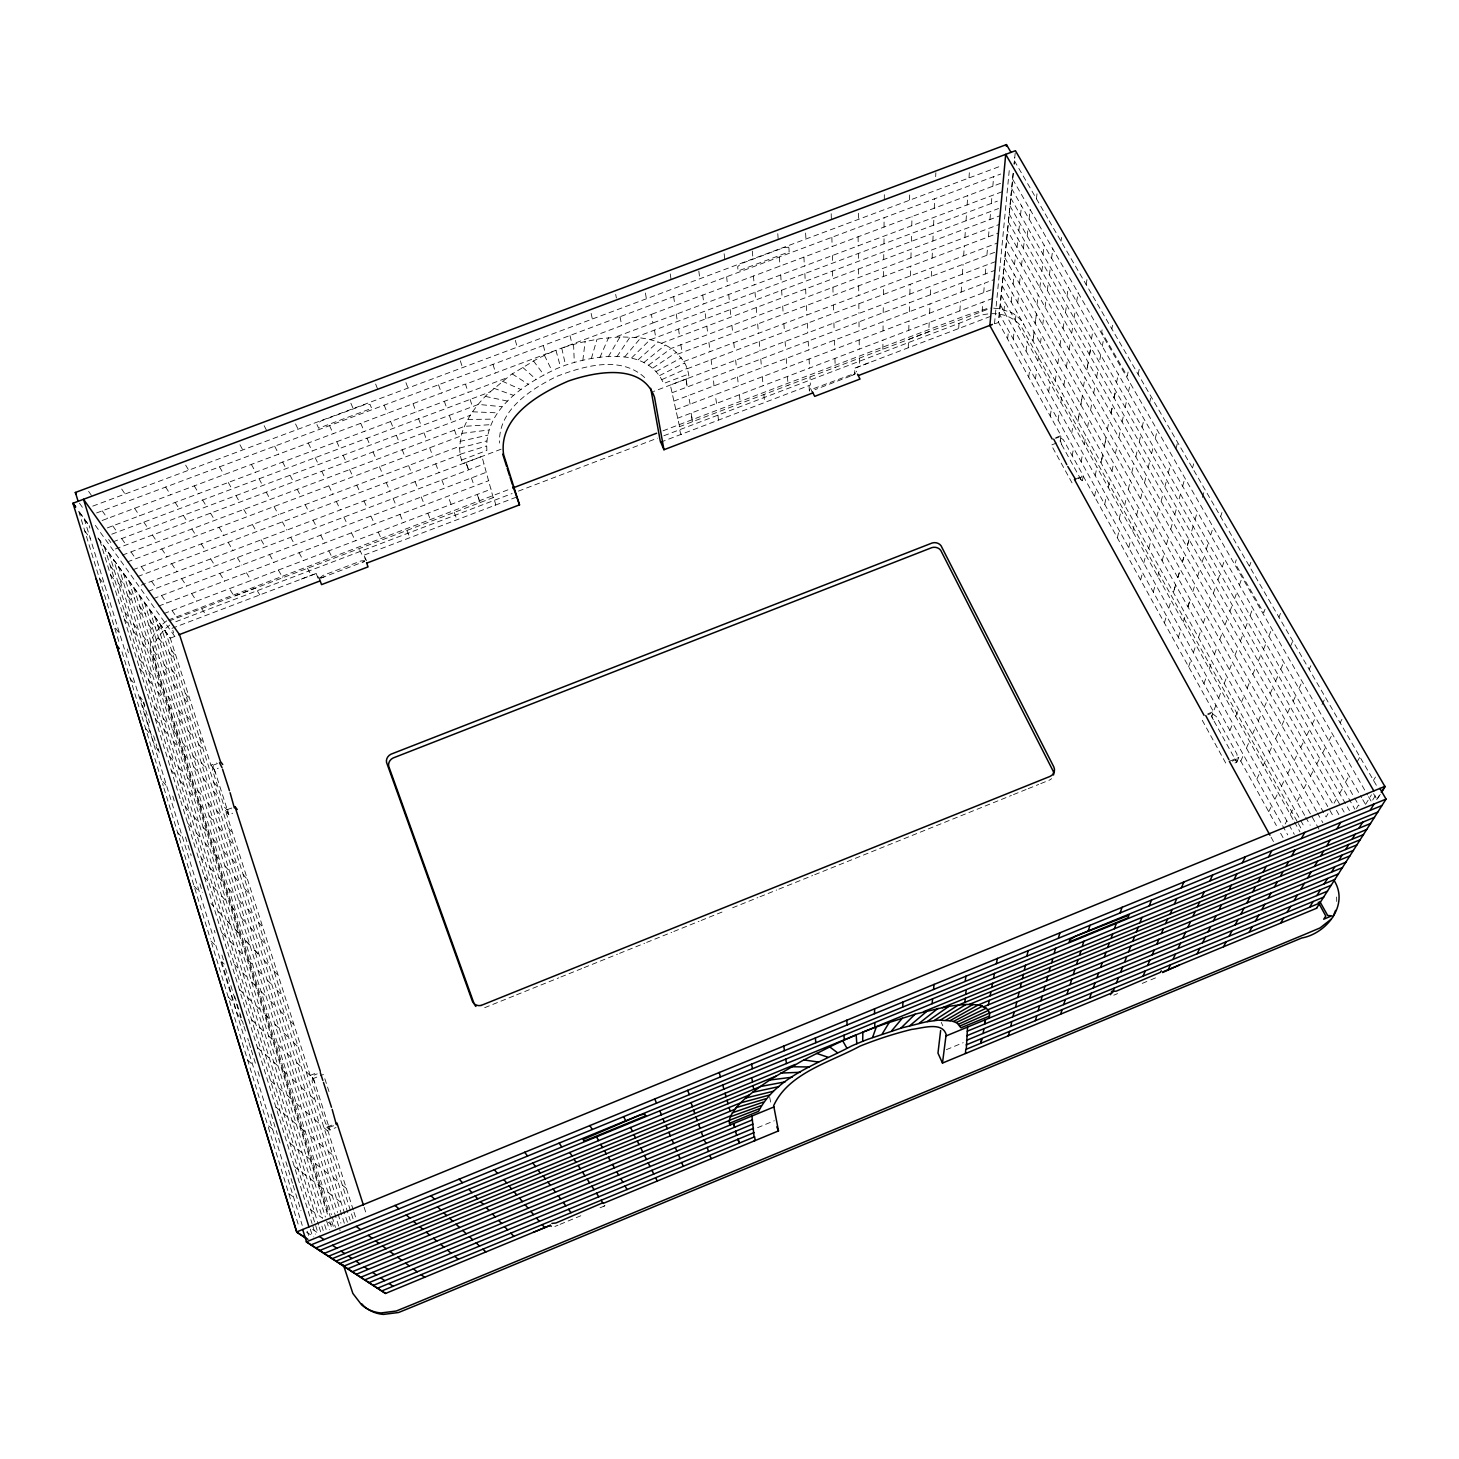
<?xml version="1.0" encoding="UTF-8"?>
<svg xmlns="http://www.w3.org/2000/svg" width="1459" height="1459" viewBox="0 0 1459 1459"><rect width="100%" height="100%" fill="white"/><g stroke="black" fill="none" stroke-linecap="round" stroke-linejoin="round"><path stroke-width="0.75" stroke-dasharray="5 3.75" d="M882.859 349.23L882.95 340.129M883.042 330.883L883.114 321.691M883.206 312.682L883.297 304.129M883.388 294.444L883.461 286.092M883.552 276.444L883.625 268.055M883.716 259.556L883.789 251.714M883.99 243.817L884.063 236.084M884.026 227.057L884.118 217.738M884.282 199.682L884.336 193.865M909.559 199.956L909.705 194.12M908.264 347.734L908.501 339.473L991.336 307.922M908.775 330.299L909.048 320.998M909.322 311.734L909.595 302.688M909.851 294.08L910.142 284.323M910.38 275.915L910.671 266.213M910.927 257.769L911.164 249.197M911.401 241.319L911.638 233.331M911.747 225.835L912.021 216.461M929.182 322.548L928.763 331.758L679.11 426.812L680.678 434.217L681.608 434.107M929.602 313.193L930.021 303.891M930.441 294.791L930.824 286.128M931.28 276.316L931.663 267.891M932.1 258.134L932.483 249.635M933.596 225.251L933.942 217.355M934.234 208.309L934.672 198.789M935.675 176.667L935.857 172.709M932.866 241.027L933.231 233.075M854.755 372.537L854.719 373.139A2.954 1.477 -28.1 0 1 852.603 375.255L849.977 376.294M365.771 560.019L365.552 558.724M958.672 328.53L959.238 320.141M959.876 310.876L960.514 301.448M961.171 292.074L961.791 282.9M962.393 274.183L963.068 264.298M963.651 255.799L964.326 245.969M964.91 237.398L965.493 228.735M966.04 220.765L966.587 212.74M967.116 205.026L967.773 195.542M968.995 177.706L969.396 171.797M992.813 186.333L993.634 176.685M982.071 311.46L982.874 302.122M983.694 292.639L984.515 283.21L993.962 279.617M985.299 273.982L986.029 265.429M986.922 255.124L987.615 246.881M677.468 354.245L988.472 236.832L989.202 228.388M989.968 219.434L990.643 211.61M991.336 203.53L992.011 195.524M1060.292 440.126L1061.641 444.557M994.509 323.624L1009.464 168.15M493.178 497.592L481.926 456.393L141.213 585.168M1013.203 173.293L998.448 322.275L1061.021 435.621L1060.055 441.676L1082.177 481.835L1083.289 475.926L1074.408 479.391M1015.209 152.976L1014.096 164.265L1014.771 157.499M1013.203 173.311L998.54 322.439L989.859 325.539M1003.92 311.241L1004.886 301.812M1014.497 264.79L1015.537 254.997M1007.604 338.871L1008.516 330.536M1011.196 301.977L1012.181 292.84M1013.111 284.14L1014.169 274.292M1017.032 247.611L1017.981 238.711M1018.82 230.887L1019.695 222.771M1020.516 215.075L1021.519 205.737M1013.257 339.126L1014.297 329.916M1015.336 320.579L1016.394 311.278M1019.476 283.648L1020.406 275.368M1021.501 265.538L1022.467 257.039M1023.416 248.431L1024.309 240.516M1017.762 302.815L1018.729 294.171M1029.087 219.051L1030.163 209.622M1027.172 235.847L1028.048 228.279M1036.419 198.789L1037.112 192.953M1128.099 372.045L1127.278 376.203L1101.709 331.995L1102.384 328.239M582.852 360.282L585.15 341.479M1026.06 351.108L1027.209 341.88M1042.984 254.322L1044.17 245.076M1036.984 304.657L1038.206 295.046M1034.103 332.014L1032.954 340.968L1034.157 332.087M1036.419 313.831L1035.197 323.497L1036.474 313.922M1041.854 271.283L1042.857 263.459M1028.723 377.133L1029.78 368.945M1039.829 287.642L1040.905 279.18M1035.434 379.176L1036.638 370.185M1037.86 361.03L1039.082 351.929M1042.693 324.883L1043.787 316.785M1045.063 307.156L1046.176 298.84M1047.307 290.414L1048.346 282.663M1049.386 274.857L1050.425 267.033M1051.592 258.207L1052.833 248.942M1040.449 343.357L1041.58 334.895M1061.021 241.209L1061.55 237.398M1048.638 391.796L1049.969 382.769M1066.985 296.213L1068.335 287.131M1059.982 345.4L1061.386 335.989M1050.261 416.107L1051.465 408.119M1055.24 380.89L1056.517 372.045M1057.811 363.802L1059.179 354.263M1063.082 328.64L1064.286 320.25M1065.471 312.7L1066.584 304.931M1058.049 420.046L1059.435 411.256M1060.839 402.319L1062.243 393.419M1066.401 366.993L1067.641 359.078M1069.137 349.668L1070.414 341.534M1071.708 333.29L1072.894 325.704M1074.098 318.08L1075.301 310.439M1076.651 301.794L1078.073 292.73M1063.885 385.231L1065.198 376.951M1086.153 284.578L1087.064 278.961M1071.69 433.305L1073.186 424.514M1083.417 386.909L1085.004 377.717M1091.478 338.98L1093.028 330.099M1079.368 412.879L1077.891 421.45L1079.423 412.97M1080.791 404.745L1082.396 395.517L1080.845 404.836M1088.195 362.27L1086.773 370.385L1088.25 362.361M1089.49 354.811L1090.803 347.315M1072.201 455.846L1073.569 448.041M1089.545 354.902L1090.858 347.388M1100.724 354.792L1099.356 362.27M1081.137 461.737L1082.706 453.165M1084.292 444.448L1085.897 435.785M1090.602 409.997L1092.025 402.283M1093.703 393.091L1095.162 385.158M1096.639 377.115L1097.989 369.711M1087.539 427.469L1089.016 419.39M1102.256 346.348L1103.879 337.521M1083.253 476.108L1213.469 711.682M1111.849 328.913L1112.524 325.248M1095.217 475.689L1096.913 467.099M1107.363 429.365L1109.168 420.393M1116.518 382.677L1118.269 373.996M1104.299 446.618L1106.104 437.627L1104.354 446.709M1111.029 413.116L1112.615 405.201M1114.074 397.906L1115.551 390.593M1111.083 413.207L1112.67 405.292M1114.129 397.997L1115.606 390.684M1094.578 496.37L1096.11 488.765M1125.181 407.426L1126.713 400.149M1104.7 504.285L1106.451 495.932M1108.238 487.47L1110.025 479.026M1115.333 453.931L1116.937 446.418M1118.816 437.463L1120.457 429.73M1122.117 421.906L1123.649 414.684M1128.445 391.924L1130.269 383.316M1111.977 471.111L1113.636 463.269M1138.111 374.233L1139.278 368.89M1119.217 518.93L1121.114 510.595M1131.783 472.643L1133.789 463.907M1142.105 427.323L1144.057 418.879M1117.393 537.696L1119.089 530.292M1124.707 505.306L1126.512 497.1M1128.336 489.458L1130.306 480.613M1135.832 456.831L1137.564 449.044M1139.242 442.041L1140.829 434.8M1149.546 402.994L1151.06 396.483M1151.589 453.621L1153.303 446.527M1128.737 547.709L1130.707 539.611M1132.695 531.386L1134.683 523.197M1136.634 515.173L1138.494 507.55M1140.61 498.814L1142.379 491.519M1144.494 482.82L1146.318 475.306M1148.16 467.682L1149.874 460.661M1155.236 438.539L1157.279 430.168M1265.044 609.224L1263.695 612.798L1235.08 563.283L1236.265 559.818M1143.728 563.083L1145.844 555.004M1156.768 516.924L1158.993 508.443M1168.276 472.971L1170.428 464.764M1140.664 579.843L1142.543 572.658M1148.762 548.402L1150.877 540.614M1152.774 533.009L1155.054 524.602M1161.072 501.312L1163.097 493.926M1164.847 486.941L1166.671 479.993M1175.972 448.679L1177.632 442.332M1180.495 493.981L1178.598 500.856M1193.17 526.17L1191.128 533.009M1153.285 592.044L1155.455 584.22M1157.662 576.25L1159.869 568.317M1162.13 560.712L1164.173 553.326M1166.434 544.681L1168.385 537.605M1170.738 529.179L1172.762 521.884M1174.805 514.498L1176.684 507.696M1182.647 486.23L1184.909 478.096M1192.495 468.065L1193.681 463.834M591.369 358.513L596.95 339.455M1175.626 584.84L1173.364 592.482L1175.68 584.95M1177.796 577.582L1180.24 569.338M1182.246 562.062L1184.69 553.855M1195.012 519.641L1197.383 511.671M1164.41 622.829L1166.471 615.899M1168.768 608.202L1171.103 600.378M1177.851 577.673L1180.295 569.448M1182.41 562.335L1184.854 554.128M1202.362 497.428L1204.806 489.239M1187.881 606.707L1190.125 599.558M1178.343 637.328L1180.75 629.759M1183.176 622.081L1185.602 614.403M1187.973 606.889L1190.234 599.758M1192.805 591.643L1195.012 584.658M1197.565 576.579L1199.79 569.539M1202.052 562.39L1204.131 555.806M1206.301 549.313L1208.344 542.803M1210.696 535.052L1213.195 527.173M1220.636 516.614L1221.949 512.528M1188.647 666.708L1190.909 660.015M1193.407 652.574L1195.942 645.024M1198.496 637.492L1200.976 630.124M1203.347 623.102L1206.028 615.133M1208.326 608.275L1211.006 600.342M1213.341 593.412L1215.712 586.39M1217.955 580.007L1220.18 573.405M1222.204 567.095L1224.812 559.381M1203.949 683.596L1206.575 676.301M1209.237 668.897L1211.9 661.511M1214.49 654.289L1216.97 647.395M1219.779 639.589L1222.204 632.859M1225.013 625.072L1227.457 618.269M1229.919 611.394L1232.198 605.066M1239.42 585.004L1242.138 577.417M1234.569 598.774L1236.831 592.5M1249.451 566.311L1250.874 562.372M1215.931 705.226L1211.535 716.515L1236.74 762.236L1232.983 763.768M1218.666 698.077L1221.438 690.818M1224.21 683.56L1226.91 676.465M1229.499 669.699L1232.417 662.039M1234.934 655.419L1237.852 647.778M1240.405 641.103L1242.995 634.337M1245.366 628.136L1247.792 621.771M1249.998 615.68L1252.843 608.239M1229.901 730.467L1232.764 723.482M1235.664 716.369L1238.563 709.275M1241.39 702.344L1244.089 695.724M1247.153 688.229L1249.798 681.754M1252.862 674.277L1255.524 667.748M1258.223 661.128L1260.704 655.055M1263.512 649.419L1265.974 643.383M1268.819 636.16L1271.81 628.865M1278.941 617.212L1280.51 613.418M1236.74 762.236L1238.782 757.513L1276.388 825.593M1280.71 669.262L1283.811 662.149M1290.394 646.556L1292.802 641.048M1240.77 761.124L1243.469 754.96M1246.442 748.12L1249.469 741.172M1252.497 734.242L1255.451 727.457M1258.278 720.983L1261.47 713.652M1264.224 707.323L1267.415 700.01M1270.205 693.627L1273.032 687.153M1275.64 681.171L1278.285 675.116M599.886 357.51L608.567 337.667M1256.837 779.124L1259.938 772.449M1263.093 765.647L1266.248 758.881M1269.33 752.242L1272.266 745.932M1275.604 738.746L1278.467 732.564M1281.804 725.415L1284.704 719.178M1287.64 712.831L1290.358 706.995M1293.166 701.25L1295.847 695.487M1298.929 688.575L1302.176 681.572M1309.161 669.353L1310.857 665.705M716.57 403.413L715.184 394.659M1268.71 811.696L1271.628 805.824M1274.874 799.331L1278.157 792.711M1281.458 786.109L1284.668 779.653M1287.75 773.489L1291.233 766.504M1294.224 760.486L1297.708 753.519M1300.735 747.427L1303.817 741.263M1306.662 735.573L1309.544 729.792M1312.188 724.211L1315.58 717.409M1322.018 704.478L1325.52 697.475M1285.142 824.025L1286.82 820.852M1290.23 814.377L1293.622 807.921M1296.96 801.593L1300.133 795.574M1303.744 788.754L1306.845 782.845M1310.456 776.024L1313.592 770.078M1316.766 764.024L1319.72 758.461M1322.638 752.935L1325.574 747.355M1328.875 740.825L1332.45 734.078M1340.128 722.77L1341.952 719.287M1345.472 782.188L1349.101 775.841M1357.107 761.89L1359.97 756.911M1328 813.684L1326.103 816.985L1005.743 249.27M1336.553 798.803L1333.198 804.639L1007.549 230.777M1339.654 793.422L1342.754 788.006M608.312 356.762L620.02 336.883L637.401 337.521A124.106 66.822 -23.5 0 1 654.854 340.968L657.9 341.953A116.118 62.646 -23.6 0 1 665.833 345.327A119.966 64.67 -23.6 0 1 676.648 352.768L683.359 360.738A128.666 69.302 -23.4 0 1 688.575 374.069L689.122 377.863L653.431 391.504M221.786 961.755L237.215 1013.677L241.738 1020.862M1356.432 808.487L1358.511 805.04M1373.484 780.346L1375.49 777.045M1365.515 804.456L1371.46 794.79M1372.682 800.061L1376.275 794.261M1376.639 799.714L1380.214 793.988M1377.88 798.164L1380.269 794.353M319.868 577.983L323.059 575.411L361.03 560.931L364.641 560.621M616.975 356.58L630.179 336.883M501.112 449.19L462.831 463.688L461.5 460.059A128.593 69.23 -23.7 0 1 459.767 445.214L461.773 433.87A119.985 64.67 -23.5 0 1 467.5 420.083A116.173 62.682 -23.5 0 1 472.661 411.712L474.777 408.757A124.088 66.804 -23.6 0 1 487.89 393.748L510.924 374.708L536.055 359.552A137.456 73.57 -23.6 0 1 555.478 350.452M624.744 356.853L640.647 337.977M140.028 696.873L153.56 742.595L158.156 750.455L156.131 743.908M213.361 765.373L212.522 770.078L224.358 807.082L227.586 810.219L231.762 808.888M631.711 357.802L649.912 339.874L998.576 208.509M638.094 359.844L657.991 341.99M643.948 362.452L665.377 344.999M166.709 620.896L161.42 625.072L153.669 635.157A34.159 29.052 -29 0 0 150.313 652.501L327.856 1215.475M169.718 625.109L164.448 629.285L156.751 639.334A34.013 28.943 -29.1 0 0 153.396 656.605L330.482 1217.39M648.58 365.188L670.994 348.482L999.05 224.522M494.929 505.27L495.75 504.686L493.671 497.41L234.151 596.22L229.41 588.688M652.811 368.087L676.411 352.385M813.739 388.55L855.466 373.157M718.412 420.083L717.719 412.113M168.241 620.039L510.614 488.82M603.862 1206.192L604.974 1205.572M656.039 371.571L681.517 357.71M659.523 375.601L684.69 362.999M713.943 385.887L713.36 377.297M461.5 460.059L486.887 450.43C484.078 409.997 523.763 384.173 555.952 368.981A102.477 54.968 -23.6 0 1 560.457 367.103L565.618 365.151A102.331 54.895 -23.5 0 1 570.195 363.638C600.689 354.428 647.924 347.862 663.626 383.516L688.575 374.106M661.802 379.632L687.08 368.434M362.762 562.116L364.331 561.441M757.568 1127.679L774.291 1120.767M946.38 1049.659L963.214 1042.693M560.037 1224.356L583.436 1214.672M600.068 1207.797L606.306 1205.207M1113.782 995.184L1117.558 993.615M1142.233 983.402L1147.996 981.013M1150.896 979.81L1157.06 977.256M554.858 1226.49L558.013 1225.195M1232.381 761.124L1237.214 758.826L1236.958 754.066L1216.204 716.478L1211.973 713.342M353.279 1210.04L326.78 1127.223L336.974 1123.083M1229.353 761.324L1238.782 757.513M333.637 1125.764L329.187 1127.242L325.631 1123.594L312.08 1081.21L312.864 1075.867A2.334 2.116 -45.2 0 1 313.302 1075.502A2.006 1.824 -45.2 0 1 313.776 1075.228L317.241 1073.842M326.78 1127.223L329.916 1130.014L336.008 1127.552M310.202 1075.429L318.281 1072.183M1207.815 713.834L1213.414 711.573M1207.76 714.782L1210.952 713.506M484.68 1007.695L514.48 995.695M516.577 994.837L558.779 977.84M560.894 976.983L581.995 968.484M584.074 967.645L617.467 954.186M619.564 953.347L644.604 943.262M646.684 942.405L671.742 932.319M673.821 931.48L699.025 921.322M701.122 920.483L722.132 912.003M732.637 907.772L757.841 897.613M759.957 896.774L776.753 889.99M778.869 889.151L785.197 886.598M787.295 885.741L812.608 875.546M814.706 874.707L1011.379 795.447M1013.494 794.59L1026.115 789.501M1028.194 788.662L1038.662 784.45M1040.741 783.611L1049.112 780.237A7.988 7.295 11.6 0 0 1051.611 778.614M306.043 1071.563L313.411 1078.493L323.46 1074.444M310.238 1075.557L225.397 810.383L234.972 806.645M1078.055 478.698L1081.721 476.984L1081.63 472.771L1063.41 439.797L1059.562 437.08M225.397 810.383L228.881 814.706L232.692 813.21M175.828 621.716L512.127 493.525M98.282 538.371L170.302 638.185L210.917 765.154L216.625 762.948M1055.751 437.664L1061.021 435.621M1055.586 438.393L1059.07 437.098M214.218 764.808L217.464 763.549M210.917 765.154L214.455 769.677L218.23 768.218M1056.535 443.025L1051.282 445.068L1073.35 485.282M868.907 362.799L854.7 368.252L854.828 374.452L814.979 389.644M687.189 368.762L996.552 251.623M170.302 638.185L179.53 634.665M158.703 606.069L488.838 480.649M675.553 409.724L993.087 289.083M163.992 613.564L491.264 489.093M677.359 418.332L992.211 298.566M662.988 430.824L966.132 315.436L987.068 308.578M169.226 620.932L255.635 588.032L259.775 594.871M518.437 491.118L657.517 438.156M663.845 435.749L965.749 320.761C979.7 314.013 996.825 310.183 1011.16 318.08A31.751 26.645 1.1 0 1 1023.251 329.989L1297.233 821.581M171.961 628.337L316.238 573.423L319.102 578.767M516.304 497.172L362.507 555.733L359.096 548.657M660.526 442.223L810.365 385.048L809.982 376.987M990.57 316.366L854.737 368.197L856.615 371.863M321.162 577.983L364.422 561.478M127.316 561.934L461.755 435.676M132.805 569.794L459.713 446.235M683.852 361.54L997.336 243.051M137.73 576.524L460.205 454.624M995.622 261.58L670.338 385.03L679.584 426.63M148.198 591.333L484.06 463.998M671.997 392.763L994.819 270.371M153.377 598.628L486.376 472.26M673.803 401.116L984.515 283.21M301.32 579.095L316.256 573.46M111.759 534.195L490.333 391.833M634.556 337.613L997.354 201.178M112.963 541.854L478.443 404.417L501.951 406.696M115.425 548.985L470.29 415.304M661.419 343.284L999.871 215.786M122.392 555.131L464.6 426.32L491.154 424.624M988.472 236.832L998.266 233.148M92.756 506.127L1000.345 166.217M96.568 512.966L1000.71 174.022M102.094 520.516L465.02 384.118M651.808 314.214L1002.953 182.43M107.309 527.921L467.792 392.526M653.267 322.84L1002.096 191.749M505.161 378.501L468.211 392.398L465.494 384.209L651.407 314.433L652.866 323.023L616.391 336.719M324.135 576.834L321.363 577.873A3.046 1.532 -18.4 0 1 318.518 577.6L318.226 577.126M460.15 454.278L486.649 445.907M459.676 448.059L486.704 440.946M459.932 441.42L487.78 435.147M461.792 433.378L488.911 429.986M620.002 336.901L600.214 338.689L582.396 342.154A137.511 73.625 -23.4 0 0 562.207 347.935M690.107 404.179L688.502 395.535M467.737 419.481L493.799 419.116M472.588 411.803L497.519 412.861M993.634 308.177L1000.035 308.761L1011.744 312.737A31.879 26.718 1.1 0 1 1023.89 324.664M485.373 396.392L507.367 401.079M493.671 388.203L513.75 395.462M788.644 247.228L784.121 247.501L741.172 263.641L737.67 266.632L738.072 271.009L789.155 251.86L788.918 247.756M502.188 381.146L521.064 389.589M451.068 504.212L448.004 496.169M228.078 813.684L227.768 811.24M512.145 373.887L528.45 384.392M329.077 1129.266L328.658 1126.056M306.39 1231.98L313.794 1236.94M312.7 1229.463L318.317 1233.293M288.718 1193.571L293.46 1196.964M310.749 1209.803L314.615 1212.557M328.275 1222.295L331.412 1224.52M302.141 1172.544L306.025 1175.535M294.371 1166.58L298.274 1169.589M310.256 1178.781L314.415 1181.972M319.174 1185.62L323.278 1188.793M328.056 1192.441L332.233 1195.669M336.646 1199.043L341.132 1202.49M272.505 1129.029L267.654 1125.126L211.719 943.371M289.976 1143.163L293.97 1146.355M297.91 1149.528L302.159 1152.938M306.354 1156.312L311.168 1160.16M315.308 1163.498L320.123 1167.346M324.354 1170.738L328.786 1174.313M333.327 1177.942L337.868 1181.589M342.318 1185.164L346.348 1188.392M270.517 1080.608L274.584 1084.201M275.897 1107.162L279.836 1110.481M283.794 1113.709L287.751 1117.065M292.055 1120.694L296.305 1124.269M301.156 1128.372L305.369 1131.91M310.22 1136.014L314.506 1139.643M318.992 1143.418L323.588 1147.303M328.166 1151.169L332.688 1154.981M247.665 1060.237L252.626 1064.596M278.596 1087.739L282.937 1091.569M287.222 1095.326L292.128 1099.648M296.359 1103.387L301.284 1107.709M305.606 1111.521L310.129 1115.515M314.761 1119.582L319.412 1123.667M323.971 1127.698L328.074 1131.309M522.687 367.34L536.018 379.34M265.283 1054.365L269.313 1058.049M273.708 1062.079L278.031 1066.037M282.991 1070.578L287.259 1074.499M292.219 1079.04L296.578 1083.034M301.174 1087.229L305.843 1091.533M310.53 1095.818L315.144 1100.031M257.386 1047.544L261.38 1051.209M228.224 997.062L233.258 1001.859M251.532 1019.677L255.708 1023.634M259.775 1027.501L264.207 1031.732M268.565 1035.872L273.562 1040.632M277.885 1044.753L282.9 1049.513M287.295 1053.708L291.928 1058.122M296.651 1062.626L301.393 1067.131M239.312 989.384L243.379 993.378M247.501 997.318L251.605 1001.348M256.055 1005.725L260.468 1010.047M265.502 1014.99L269.86 1019.276M274.894 1024.218L279.344 1028.595M284.013 1033.173L288.773 1037.841M293.551 1042.528L298.256 1047.143M221.969 961.864L224.212 964.107M242.705 972.879L247.209 977.439M251.641 981.943L256.729 987.086M261.106 991.536L266.195 996.698M270.681 1001.239L275.386 1005.999M280.201 1010.868L285.016 1015.756M289.757 1020.552L294.025 1024.875M210.99 941.037L216.096 946.216M234.334 964.49L238.565 968.776M221.677 932.648L225.817 936.952M229.975 941.201L234.169 945.56M238.692 950.283L243.161 954.934M248.285 960.277L252.717 964.891M257.787 970.034L262.365 974.959M267.106 979.901L271.958 984.953M276.827 990.023L281.605 995.002M221.877 915.231L217.573 910.617M230.668 924.623L226.09 919.735L230.631 924.514M235.154 929.438L240.316 934.945M254.504 950.119L259.283 955.226L254.468 950.01M264.17 960.46L269.076 965.694M273.873 970.837L278.213 975.487M194.065 886.069L199.245 891.595M210.99 903.504L213.488 906.185M235.063 929.128L240.224 934.635M644.696 377.589C620.713 355.248 583.509 366.027 556.517 376.495C530.565 389.48 497.993 410.015 499.543 443.025M204.351 877.023L208.637 881.728M241.246 917.693L245.842 922.726M212.905 886.415L217.136 891.084M221.732 896.136L226.273 901.115M231.525 906.878L235.92 911.711M250.583 927.833L255.526 933.231M260.45 938.666L265.301 943.991M177.542 832.378L182.776 838.25M247.902 909.285L252.863 914.866M218.886 877.588L224.121 883.461M104.391 546.87L201.269 858.093L205.555 862.889M209.786 867.576L214.455 872.883M228.735 888.823L234.024 894.823M238.601 899.893L243.489 905.455M258.334 922.161L262.748 927.103M312.591 1077.709L314.597 1082.195M187.536 822.949L191.895 827.946M196.217 832.925L200.503 837.867M205.172 843.229L209.768 848.518M215.093 854.646L219.561 859.77M224.887 865.917L229.537 871.278M234.443 876.895L239.44 882.659M244.437 888.422L249.38 894.093M185.22 806.553L189.597 811.733M193.883 816.693L198.606 822.274M213.087 839.162L218.431 845.472M223.081 850.852L228.023 856.725M243.124 874.506L247.592 879.741M162.733 781.477L166.709 786.127M231.981 859.223L237.015 865.132M203.038 827.089L208.345 833.308M209.075 815.873L213.798 821.526M171.25 770.261L175.536 775.422M179.913 780.656L184.272 785.872M188.977 791.544L193.646 797.125M199.026 803.581L203.549 809.016M218.631 827.089L223.701 833.162M228.771 839.253L233.768 845.253M145.626 728.698L150.988 735.208M187.573 777.793L192.935 784.322M169.572 756.273L174.004 761.707M178.345 766.923L183.123 772.796M197.767 790.541L203.166 797.198M207.889 802.851L212.905 809.016M228.206 827.818L232.729 833.326M216.406 810.237L221.513 816.475M140.173 697.001L142.234 699.572M183.305 515.337L187.409 521.866M155.11 718.558L159.56 724.102M163.992 729.591L168.387 735.081M173.165 741.026L177.87 746.88M183.323 753.665L187.901 759.355M193.427 766.358L198.205 772.303M203.166 778.358L208.309 784.741M213.452 791.143L218.503 797.453M130.216 678.636L135.632 685.42M172.417 729.482L177.834 736.321M154.271 707.104L158.739 712.794M163.134 718.247L167.949 724.394M182.776 742.978L188.247 749.926M193.007 755.871L198.077 762.309M213.598 782.079L218.193 787.86M201.16 762.291L206.339 768.838M139.462 668.167L143.949 673.949M148.417 679.693L152.867 685.42M157.7 691.621L162.46 697.749M167.967 704.843L172.6 710.807M178.308 718.466L183.141 724.685M188.047 730.667L193.226 737.342M198.442 744.054L203.567 750.637M115.516 628.172L119.602 633.498M139.316 659.03L143.821 664.939M148.253 670.629L153.122 677.031M157.608 682.283L163.08 689.414M168.095 696.399L173.621 703.639M178.436 709.84L183.56 716.551M199.281 737.269L203.932 743.288M186.241 715.384L191.476 722.205M124.161 618.908L128.702 624.926M133.207 630.908L137.693 636.853M142.563 643.328L147.377 649.711M152.94 657.097L157.627 663.28M173.22 683.979L178.472 690.946M183.743 697.931L188.922 704.806M163.317 671.067L168.204 677.541M143.091 636.033L148.617 643.419M99.248 578.019L104.756 585.387M124.672 611.978L129.194 618.032M133.717 624.142L138.605 630.671M153.724 650.805L159.305 658.319M164.174 664.775L169.353 671.742M185.257 693.335L189.944 699.591M533.447 360.884L543.915 374.927M171.633 669.426L176.922 676.538M110.556 574.846L114.896 580.755M118.325 583.199L122.848 589.381M127.772 596.074L132.623 602.695M138.258 610.354L142.964 616.792M148.836 625.2L153.76 631.929M158.721 638.276L164.028 645.516M169.353 652.757L174.588 659.906M128.903 590.804L134.483 598.464M84.75 530.912L90.312 538.517M110.3 565.946L114.933 572.293M119.401 578.421L124.471 585.387M139.663 606.233L145.28 613.929M150.222 620.713L155.42 627.844M171.505 650.276L176.247 656.769M157.335 624.452L162.679 631.82M87.613 523.58L78.275 510.632L87.431 523.325M97.954 537.933L170.356 638.367M79.461 503.191L83.437 508.735M95.346 525.386L174.752 636.361L172.819 630.324M108.623 539.447L110.902 542.639M213.561 768.51L215.494 772.923M102.239 510.851L107.638 518.547M88.616 491.355L91.972 496.169M112.762 525.86L117.212 532.243M121.717 538.663L126.076 544.9M131.055 552.013L135.76 558.742M141.341 566.712L145.918 573.259M151.645 581.43L156.405 588.232M161.511 595.546L166.745 603.023M172.016 610.519L177.196 617.905M134.538 508.243L139.663 515.902M201.652 608.585L206.138 615.315M121.699 489.039L124.89 493.817M143.839 522.14L148.161 528.614M152.465 535.034L157.134 542.037M161.748 548.931L167.037 556.846M171.615 563.685L176.94 571.636M181.627 578.658L186.57 586.026M191.603 593.576L196.673 601.144M809.672 390.738L809.271 389.535M165.669 487.069L170.612 494.911M175.171 502.425L179.256 508.917M191.858 528.942L196.236 535.909M201.269 543.915L205.61 550.827M210.661 558.87L215.13 565.964M219.817 573.423L224.595 581.047M194.229 485.847L198.935 493.634M202.582 499.963L206.594 506.601M210.534 513.167L214.82 520.279M219.051 527.301L223.902 535.362M228.115 542.329L232.984 550.426M237.288 557.557L241.811 565.071M246.425 572.749L251.076 580.445M185.658 465.111L188.576 469.98M1014.443 160.855L1048.036 218.814M1049.149 220.747L1376.439 785.416M1373.557 793.678L1376.986 799.587M1012.637 179.202L1367.521 794.936M1368.542 796.705L1373.448 805.222M1011.689 188.758L1361.648 797.708M1362.779 799.66L1365.022 803.581M1010.777 198.096L1353.496 796.085M1354.609 798.018L1359.077 805.806M1009.993 205.974L1354.846 809.143M1009.209 214.035L1346.183 804.876M1347.277 806.791L1349.447 810.62M1008.406 222.06L1340.876 806.408M1341.952 808.304L1344.122 812.098M219.525 466.862L224.029 474.759M228.279 482.473L231.981 488.984M235.902 495.568L239.677 502.188M243.762 509.355L247.811 516.45M252.443 524.565L256.456 531.605M261.106 539.775L265.21 546.979M269.532 554.548L273.945 562.299M278.377 570.068L282.736 577.709M1336.408 810.292L1339.636 815.964M1006.71 239.385L1327.745 806.572M1329.897 810.383L1334.146 817.897M1004.886 257.824L1316.474 811.368M1317.386 812.991L1322.839 822.675M1003.92 267.763L1319.045 829.277M1003.044 276.535L1304.674 815.38M1305.732 817.259L1310.2 825.229M1002.151 285.763L1304.784 827.837M1298.346 823.551L1301.647 829.496M1001.221 295.21L1293.476 820.213M1294.48 822.019L1299.969 831.867M1080.481 478.734L1080.882 479.482A3.192 0.93 69.2 0 0 1082.487 480.23M1234.788 758.716L1235.262 759.574A3.429 1.058 66.2 0 0 1237.287 760.96M1000.29 304.694L1294.315 834.366M998.704 312.81L1287.713 834.876M1280.619 833.253L1284.066 839.509M1271.044 837.174L1274.345 843.174M1213.341 719.816L1212.903 718.977A3.192 0.985 66.7 0 1 1212.01 715.257M1202.252 720.254L1227.366 766.048M251.386 464.4L255.672 472.315M259.045 478.807L262.675 485.5M266.267 492.157L270.189 499.397M274.055 506.528L278.487 514.735M282.317 521.811L286.785 530.036M290.706 537.313L294.846 544.937M299.059 552.742L303.308 560.584M307.484 568.299L311.259 575.265M239.951 444.74L242.595 449.627M264.152 425.7L266.723 430.697M274.675 446.199L278.778 454.205M282.645 462.047L286.037 468.667M290.049 475.215L293.46 481.908M297.198 489.203L300.882 496.407M305.113 504.668L308.779 511.817M313.028 520.097L316.785 527.428M320.725 535.125L324.755 542.985M328.804 550.882L332.78 558.669M812.736 392.963L809.07 385.595L809.398 391.778M544.426 355.321L551.976 370.732M295.539 423.931L297.964 428.91M308.268 443.044L312.153 451.105M315.162 457.634L318.481 464.527M321.746 471.257L325.284 478.607M328.786 485.865L332.816 494.2M336.281 501.404L340.33 509.775M343.886 517.143L347.625 524.912M351.455 532.845L355.303 540.815M366.483 560.694L363.875 555.259L365.334 559.18M316.95 424.569L318.664 428.198L371.662 408.338L369.984 404.362L365.571 404.325L320.998 420.94L316.931 423.931A2.28 1.313 -18.4 0 0 316.877 424.259M941.237 1022.303L942.824 1025.786M329.533 425.627L333.254 433.761M343.084 455.263L346.202 462.047M349.576 469.451L352.932 476.765M356.762 485.154L360.081 492.394M363.929 500.82L367.34 508.261M370.914 516.067L374.562 524.073M378.228 532.097L381.839 539.994M336.755 441.712L339.819 448.442M350.871 403.231L353.042 408.265M360.738 423.292L364.258 431.463M373.066 451.925L376.258 459.384M379.431 466.752L383.06 475.196M386.216 482.51L389.863 491.008M393.091 498.486L396.483 506.364M399.948 514.425L403.413 522.504M406.842 530.474L409.924 537.66M366.957 438.083L369.966 445.068M418.569 418.678L421.286 425.809M384.155 405.164L387.492 413.408M375.62 384.027L377.699 389.188M390.611 421.487L393.365 428.308M396.301 435.201L399.091 442.113M402.137 449.627L405.128 457.05M408.575 465.567L411.547 472.935M415.013 481.488L418.058 489.02M421.268 496.954L424.551 505.069M427.834 513.221L431.08 521.246M405.93 382.623L407.882 387.747M413.006 403.669L416.143 411.949M423.931 432.776L426.794 440.326M429.639 447.804L432.904 456.375M435.712 463.798L438.977 472.406M441.876 479.993L444.904 487.981M454.205 512.437L456.959 519.732M316.238 573.423L319.065 581.302M444.338 401.298L446.782 408.21M438.502 384.775L441.457 393.164M449.281 415.268L451.761 422.289M454.442 429.913L457.105 437.426M468.412 469.47L465.95 462.43L468.558 469.889M471.403 477.932L474.321 486.175M470.09 399.456L472.442 406.55M460.315 360.811L462.448 367.303M324.846 1078.73L329.005 1091.606M364.093 1207.195L366.191 1213.669M214.455 769.677L228.881 814.706M313.411 1078.493L329.916 1130.014M353.972 1212.21L356.032 1218.703M165.177 630.434L353.753 1220.946M160.326 624.47L350.233 1220.399M154.982 617.029L347.607 1222.843M149.639 609.625L344.634 1224.21M144.405 602.385L337.594 1212.575M338.105 1214.162L340.932 1223.134M139.444 595.491L340.148 1230.758M133.827 587.685L331.43 1214.636M332.087 1216.678L335.461 1227.42M331.795 1221.511L333.746 1227.712M128.976 580.956L328.147 1214.143M329.807 1221.694L331.758 1227.913M123.377 573.186L325.412 1217.043M326.707 1221.183L329.406 1229.755M118.489 566.402L322.621 1218.265L318.463 1215.292L113.528 559.545M324.646 1224.739L326.67 1231.214M321.855 1226.162L323.205 1230.502M108.969 553.216L318.5 1224.995M319.138 1227.074L321.089 1233.293M201.233 857.965L317.898 1232.764M99.923 540.669L123.632 616.975M124.27 619.054L154.599 716.679M155.219 718.703L180.132 798.894M180.77 800.936L196.254 850.798M196.91 852.913L203.768 874.944M204.442 877.114L312.025 1223.463M312.7 1225.596L315.363 1234.168M310.311 1229.171L312.299 1235.591M89.181 525.751L89.893 528.103M127.28 648.981L128.447 652.775M143.748 702.217L144.842 705.755M158.028 748.431L159.268 752.461M172.782 796.122L175.062 803.544M185.421 836.992L191.147 855.539M199.883 883.807L202.527 892.324M214.272 930.331L215.075 932.921M221.914 955.025L224.248 962.557M234.589 996.023L243.361 1024.364M243.927 1026.206L246.206 1033.592M247.702 1038.407L248.504 1040.996M249.051 1042.82L250.747 1048.255M251.295 1050.079L255.38 1063.264M257.915 1071.471L259.83 1077.636M271.046 1113.928L277.392 1134.445M278.56 1138.239L280.912 1145.807M285.836 1161.729L292.475 1183.249M293.131 1185.365L300.973 1210.696M307.357 1231.36L308.615 1235.445M143.219 702.089L149.602 722.77M153.633 735.81L155.529 741.92M225.561 968.539L229.592 981.524M230.85 985.609L235.939 1002.096M236.504 1003.92L238.784 1011.269M239.805 1014.607L240.844 1017.963M84.257 518.93L302.25 1225.414M78.731 511.252L119.364 643.273M121.991 651.845L141.268 714.472M141.942 716.643L163.244 785.854M163.919 788.024L210.388 939.031M268.328 1127.278L298.293 1224.593M493.014 364.44L495.586 372.92M515.319 340.312L517.161 346.895M555.988 350.452L560.511 367.03M543.386 345.546L545.611 354.154M570.013 335.57L572.056 344.215M561.788 348.263L565.545 365.151M591.132 313.393L592.281 318.755M769.677 1097.15L771.264 1105.156M615.68 294.371L616.391 298.019M620.039 316.804L621.735 325.576M676.246 313.995L677.377 321.509M645.407 293.004L646.337 298.438M654.489 330.117L655.748 337.558M670.228 273.909L671.067 279.453M673.639 296.633L674.988 305.515M678.508 328.986L679.62 336.445M680.842 344.525L682.046 352.513M705.864 318.682L704.898 311.004M702.709 294.955L703.858 303.873M706.831 326.178L707.87 334.33M708.91 342.373L710.077 351.619M711.098 359.607L712.302 368.89M698.825 271.082L699.773 278.414M724.138 253.757L724.74 259.374M728.679 294.463L729.482 301.904M730.175 309.527L730.995 317.077M731.889 325.284L732.765 333.382M733.768 342.664L734.643 350.707M735.646 360.045L736.54 368.288M737.488 376.951L738.436 385.814M739.403 394.732L740.351 403.486M726.637 276.772L727.603 285.763M752.315 251.076L752.953 258.498M754.978 292.165L755.671 299.897M753.428 275.915L754.23 284.943M756.236 307.575L756.947 315.819M757.677 323.971L758.498 333.327M759.209 341.406L760.048 350.817M760.777 359.096L761.543 367.832M762.327 376.75L763.112 385.705M763.896 394.532L764.589 402.483M777.793 233.695L778.176 239.385M779.361 257.003L779.981 266.103M780.711 274.912L781.222 282.462M781.623 290.195L782.133 297.818M782.699 306.116L783.246 314.305M783.884 323.716L784.45 331.868M785.088 341.333L785.653 349.668M786.237 358.458L786.857 367.431M787.459 376.44L788.061 385.322M804.857 273.471L805.24 281.313M805.623 288.973L806.025 297.308M806.444 305.551L806.9 315.035M807.319 323.223L807.775 332.725M808.195 341.114L808.633 349.959M809.088 358.987L809.526 368.051M803.927 257.039L804.365 266.176M805.623 233.039L805.897 238.674M573.569 344.379L574.299 362.343M1336.608 897.011L1336.754 901.534M832.432 271.082L832.651 278.778M832.888 287.186L833.125 295.484M833.399 305.022L833.636 313.266M833.91 322.822L834.165 331.284M834.42 340.166L834.676 349.266M834.931 358.385L835.205 367.376M831.192 213.725L831.356 219.488M831.867 237.325L832.122 246.535M832.487 255.471L832.706 263.094M858.366 253.355L858.439 261.252M858.53 213.251L858.567 218.959M858.111 236.705L858.184 245.951M858.512 269.04L858.603 277.502M858.676 285.836L858.767 295.429M858.84 303.727L858.932 313.357M859.004 321.855L859.096 330.81M859.187 339.947L859.26 349.139M859.351 358.185L859.424 366.355M1102.712 454.57L1101.034 462.904L1102.749 454.661M1189.085 539.611L1186.933 546.87L1189.14 539.702M249.945 945.25L244.784 939.724L249.908 945.14M480.12 502.571L477.239 494.437L480.12 502.571M686.077 379.358L687.225 386.982L686.077 379.358M692.405 421.469L691.147 413.079L692.405 421.469"/><path stroke-width="1.5" d="M874.543 1013.658L874.579 1008.771M874.78 1027.245L874.798 1022.577M773.927 1106.962L730.011 1125.035L729.5 1123.302L758.607 1111.284C776.407 1076.395 818.918 1063.502 851.491 1046.03A118.763 26.244 -23.6 0 1 856.725 1043.769L862.67 1041.325L862.871 1032.224M1114.421 987.98L1112.597 992.649L942.478 1063.064L946.143 1034.522C942.186 1021.172 921.65 1028.431 911.784 1029.379C894.075 1033.738 876.677 1039.373 859.77 1046.231C830.299 1062.261 788.425 1073.022 773.671 1105.685L778.486 1130.907L603.169 1203.42L601.09 1200.265M902.72 1006.929L902.975 1002.041M967.554 1027.045L966.296 1049.222M1006.291 146.247L1006.455 144.587L75.211 492.54L76.142 493.872M932.1 1003.683L932.593 998.85M933.541 989.457L934.052 984.387M966.788 989.403L1370.53 823.514M940.636 1030.528L937.973 1053.124L942.478 1063.064M992.558 983.311L991.737 987.451M965.201 981.25L965.967 976.162M934.216 1020.479L958.016 1005.269L964.764 1002.424L965.42 998.284M984.643 1024.036L985.482 1019.64L984.679 1023.78M988.363 1004.85L989.22 1000.382L1353.423 850.396M990.114 995.84L990.916 991.664M993.488 978.424L994.473 973.39M996.369 963.633L997.391 958.362M988.454 1018.418L1338.505 873.868M863.4 1031.914A159.341 35.144 -23.5 0 1 886.251 1023.434L916.562 1013.786L945.487 1006.965A143.93 31.952 -23.6 0 1 962.922 1004.686L965.858 1004.521A134.702 29.964 -23.6 0 1 973.299 1004.576A139.152 30.931 -23.6 0 1 982.655 1006.327L987.561 1009.409A149.219 33.138 -23.5 0 1 989.457 1016.048L988.983 1018.236L945.961 1035.981M1026.899 955.919L1028.176 950.63M1009.737 1031.367L1008.242 1035.817M1010.923 1026.406L1011.671 1021.647M1015.555 1007.129L1016.795 1001.895L1342.499 867.594M1017.89 997.391L1019.148 992.175M1020.242 987.615L1021.336 982.983M1022.376 978.715L1023.416 974.357M1024.273 970.308L1025.495 965.201M1035.361 1020.662L1036.747 1015.738M1038.151 1010.722L1039.537 1005.707M1040.905 1000.801L1042.218 996.114M1043.696 990.807L1044.991 986.229M1046.468 980.922L1047.763 976.272M1049.076 971.585L1050.279 967.244M1051.647 962.812L1052.851 958.527M1058.395 938.173L1059.927 932.72M1054.109 953.511L1055.586 948.295M1060.657 1014.133L1062.097 1009.61M1063.702 1004.594L1065.325 999.488M1066.948 994.381L1068.553 989.384M1070.067 984.624L1071.781 979.226M1073.277 974.557L1074.991 969.159M1076.505 964.454L1078.019 959.657M1079.569 955.171L1080.991 950.666M1082.213 946.49L1083.891 941.201M1088.268 930.733L1090.019 925.261M1089.545 998.266L1091.368 993.16M1093.229 987.962L1095.089 982.764M1096.913 977.676L1098.645 972.843M1100.615 967.335L1102.311 962.593M1104.281 957.104L1105.995 952.308M1107.728 947.438L1109.332 942.952M1114.421 928.745L1116.336 923.346M1120.093 912.878L1122.117 907.224M1111.083 938.374L1112.67 933.924M872.555 1037.477L876.33 1026.972M1110.573 994.673L1111.101 993.287M1116.463 982.782L1118.524 977.512M1120.585 972.241L1122.609 967.08M1124.542 962.156L1126.731 956.575M1128.609 951.76L1130.798 946.161M1132.713 941.292L1134.646 936.35M1136.433 931.809L1138.257 927.158M1139.844 922.817L1141.978 917.383M1149.291 905.674L1151.516 900.021M704.132 1139.917L706.065 1143.418M1333.052 916.617L1335.605 910.398M1143.054 976.126L1145.315 970.855M1147.631 965.475L1149.929 960.113M1152.191 954.861L1154.343 949.864M1156.786 944.174L1158.884 939.268M1161.328 933.596L1163.461 928.635M1165.613 923.602L1167.601 918.969M1174.386 904.106L1176.775 898.525M1181.443 887.71L1183.942 881.856M1170.209 914.063L1172.179 909.468M1161.346 970.837L1160.616 972.022M1162.531 972.551L1178.927 965.22M1199.645 901.954L1197.456 906.696M1168.203 969.633L1170.446 964.8M1172.945 959.438L1175.48 953.967M1178.015 948.532L1180.495 943.189M1182.848 938.101L1185.547 932.319M1187.863 927.34L1190.544 921.559M1192.878 916.526L1195.249 911.401M1201.651 897.413L1204.259 891.777M1209.967 880.762L1212.684 874.926M1197.11 953.767L1199.827 948.314M1202.581 942.769L1205.335 937.243M1208.034 931.809L1210.605 926.647M1213.523 920.775L1216.058 915.705M1218.976 909.851L1221.511 904.726M1224.101 899.528L1226.49 894.75M1229.025 889.862L1231.378 885.121M1234.022 879.595L1236.885 873.85M1242.448 862.67L1245.439 856.652M1268.619 856.743L1271.829 850.67M1263.111 872.154L1266.211 866.336M1223.536 946.745L1226.18 941.748M1229.135 936.204L1232.144 930.568M1235.135 924.933L1238.071 919.425M1240.861 914.155L1244.035 908.191M1246.788 903.048L1249.962 897.084M1252.716 891.868L1255.524 886.598M1258.132 881.728L1260.758 876.768M1249.141 932.246L1252.278 926.629M1255.488 920.921L1258.661 915.212M1261.78 909.632L1264.752 904.306M1268.145 898.252L1271.044 893.036M1274.418 886.999L1277.373 881.728M1280.364 876.385L1283.118 871.442M1285.871 866.537L1288.625 861.594M1291.671 855.959L1295.008 849.977M1301.392 838.542L1304.893 832.268M754.084 1136.999L751.95 1115.989M1280.601 923.128L1283.683 917.966M1287.093 912.24L1290.577 906.422M1294.042 900.604L1297.452 894.914M1300.68 889.479L1304.364 883.315M1307.538 878.008L1311.222 871.844M1314.431 866.464L1317.678 861.011M1320.687 855.995L1323.696 850.925M1326.614 846.038L1330.207 840.037M1336.973 828.676L1340.73 822.402M882.111 1034.121L889.333 1022.321M1309.544 907.279L1313.173 901.48M1316.875 895.552L1320.559 889.662M1324.17 883.88L1327.526 878.5M1331.575 872.026L1334.821 866.828M1338.797 860.482L1342.134 855.138M1345.672 849.448L1348.791 844.469M1352.001 839.344L1355.192 834.22M1358.858 828.347L1362.742 822.165M1370.11 810.347L1374.159 803.873M1381.418 792.073L1384.992 786.346L296.669 1231.943L72.95 503.246L1015.428 150.715L1385.047 786.748L1381.454 792.456M1316.492 908.319L1386.05 799.094L1379.867 788.444M709.658 1155.455L711.335 1158.665M891.558 1030.948L902.319 1018.181M602.786 1202.8L555.879 1223.007L551.885 1223.426M900.787 1028.23L915.067 1014.206M1331.392 919.006L1320.03 927.942L1303.744 934.818L413.991 1303.799L396.246 1311.021L381 1312.954A39.32 36.238 -58.4 0 1 361.65 1304.893L352.859 1293.44L343.376 1264.862M1160.233 972.424L1116.19 991.19L1111.466 991.372M909.869 1025.677L927.34 1010.886M919.024 1023.416L938.064 1008.37M729.5 1123.284A149.128 33.101 -23.6 0 1 731.141 1115.095L735.938 1107.965A139.17 30.931 -23.6 0 1 745.294 1098.445A134.757 29.982 -23.5 0 1 752.753 1092.226L755.707 1089.964A143.912 31.934 -23.6 0 1 773.252 1077.8L802.341 1060.729L832.761 1045.41A159.268 35.107 -23.6 0 1 855.631 1035.124M927.122 1021.647L948.788 1006.418M983.95 1028.668L983.092 1033.464M940.398 1020.096L965.949 1004.521M945.851 1020.206L972.898 1004.485M736.594 1135.303L735.555 1131.236M949.991 1020.68L977.858 1005.178L989.22 1000.382M754.102 1140.956L755.124 1140.427L754.65 1136.762L381.711 1290.996M953.675 1021.355L982.509 1006.163M707.305 1147.412L708.417 1151.461M956.137 1022.613L986.43 1008.078M958.727 1024.145L988.345 1010.43M1012.71 1016.777L1014.424 1011.835M960.04 1025.969L989.403 1013.075M356.142 1274.345L729.409 1120.457M989.421 1013.239L1016.795 1001.895M360.683 1277.3L730.594 1124.816M364.695 1279.926L752.425 1119.874M967.262 1031.203L1334.985 879.412M368.908 1282.662L752.899 1124.087M966.952 1035.689L1331.301 885.212M373.194 1285.452L753.519 1128.318M966.515 1040.303L1327.526 891.157M377.498 1288.242L754.084 1132.585M966.15 1044.918L1323.751 897.103M1320.03 902.939L965.767 1049.459L965.439 1053.398L966.442 1053.106M1386.05 799.094L306.244 1241.883L385.523 1293.458L550.353 1225.286L551.228 1226.344M1162.878 971.858L1316.693 908.209M533.319 1232.344L550.371 1225.305M315.709 1248.047L1377.807 812.061M319.594 1250.564L1374.451 817.35M324.08 1253.482L751.203 1077.891M328.439 1256.308L752.151 1082.14M966.04 994.199L1366.736 829.478M795.283 1064.432L752.625 1081.976L751.695 1077.818L966.314 989.64L965.584 994.436L923.565 1011.707M332.123 1258.716L776.297 1076.049M942.459 1007.713L1363.508 834.566M335.88 1261.16L760.631 1086.481L785.033 1081.885M964.764 1002.424L1360.226 839.727M339.619 1263.585L749.397 1094.925M969.214 1004.449L1356.961 844.852M343.649 1266.23L729.099 1107.509L740.716 1102.822L769.276 1095.125M347.643 1268.819L735.518 1109.022M983.129 1007.002L1349.94 855.886M352.203 1271.792L730.868 1115.697M987.852 1009.774L1345.946 862.16M310.949 1244.946L1381.965 805.514M1205.754 715.603L1228.934 759.61M336.372 1124.67L332.16 1109.369M1075.684 479.628L1067.787 466.497M385.541 1293.476L306.481 1241.791L302.688 1229.518M1053.708 439.123L1066.784 464.655M219.507 762.747L222.023 767.635M234.334 807.903L230.103 792.711M729.445 1120.275L759.428 1108.712M179.001 634.738L319.065 581.302M650.714 388.349L660.252 441.056L663.954 449.737L812.736 392.963M858.476 375.51L992.394 324.427M512.729 488.017L656.623 433.232M660.526 442.223L661.784 441.73M366.793 563.101L519.513 504.85L503.592 454.551C498.34 416.982 538.936 393.802 568.281 381.091C595.144 371.771 642.307 362.489 654.526 397.34L663.954 449.737M989.457 1016.066L960.934 1027.811L956.885 1022.795L951.523 1020.917L938.392 1020.133L926.283 1021.811L901.589 1027.975L867.904 1039.282A118.598 26.207 -23.6 0 0 862.67 1041.325M730.394 1116.773L760.686 1105.794M732.217 1112.834L763.203 1102.147M481.087 1005.452L1049.933 776.443A8.024 7.331 11.5 0 0 1053.817 766.923L941.037 545.721A7.569 6.675 1.2 0 0 932.1 543.022L390.939 754.212A7.787 6.967 -27.2 0 0 386.544 762.437L472.351 1001.166A8.243 7.696 -37 0 0 481.087 1005.452M736.084 1107.673L765.628 1098.828M745.677 1098.025L773.398 1091.241M752.662 1092.299L778.851 1086.627M769.914 1080.007L792.128 1077.216M780.711 1073.076L800.262 1072.292M791.489 1066.748L809.453 1066.985M803.836 1059.927L818.554 1062.061M816.639 1053.398L827.8 1057.173M306.208 1238.417L296.852 1232.308L96.166 578.858M296.669 1231.943L307.904 1239.329M332.433 1245.293L336.883 1248.266M389.006 1283.482L393.128 1286.273M319.32 1236.411L323.971 1239.548M341.078 1251.111L344.725 1253.591M348.409 1256.071L351.966 1258.479M356.014 1261.214L359.826 1263.786M364.349 1266.85L368.051 1269.348M372.665 1272.467L376.495 1275.057M380.598 1277.829L384.775 1280.655M356.142 1226.362L360.428 1229.554M368.179 1235.317L372.282 1238.363M375.601 1240.843L379.048 1243.415M382.477 1245.95L386.197 1248.703M389.845 1251.421L394.021 1254.539M397.632 1257.22L401.827 1260.339M405.493 1263.075L409.359 1265.956M413.298 1268.874L417.238 1271.81M421.122 1274.692L424.605 1277.3M829.66 1046.851L837.265 1052.577M394.933 1205.408L398.927 1208.8M406.222 1214.982L410.034 1218.21M413.499 1221.347L416.654 1224.01M426.302 1232.198L429.657 1235.025M433.487 1238.272L436.788 1241.08M440.618 1244.326L443.992 1247.19M447.53 1250.181L451.141 1253.245M454.752 1256.308L458.29 1259.318M419.773 1226.654L422.909 1229.317M437.499 1206.83L441.019 1210.095M443.718 1212.794L446.709 1215.566M449.646 1218.301L452.837 1221.274M455.974 1224.174L459.585 1227.53M462.685 1230.411L466.278 1233.749M469.451 1236.685L472.771 1239.767M476.163 1242.904L479.555 1246.059M482.893 1249.159L485.883 1251.931M430.879 1195.687L434.545 1199.134M459.074 1179.109L462.485 1182.665M468.813 1189.286L472.059 1192.678M475.069 1196.033L477.75 1198.842M480.631 1201.614L483.33 1204.441M486.266 1207.505L489.148 1210.514M492.449 1213.979L495.312 1216.952M498.613 1220.399L501.513 1223.444M504.577 1226.636L507.677 1229.882M510.796 1233.147L513.86 1236.338M361.723 1303.817L364.166 1306.407A39.138 36.074 -58.6 0 0 383.425 1314.413L398.599 1312.498L416.253 1305.313L1301.683 938.028C1326.395 933.559 1348.937 905.419 1334.566 881.2M503.829 1179.583L506.802 1183.067M509.063 1185.948L511.58 1188.884M514.06 1191.784L516.76 1194.939M519.404 1198.058L522.45 1201.614M525.076 1204.678L528.122 1208.234M530.784 1211.371L533.593 1214.654M536.456 1217.991L539.319 1221.347M542.146 1224.648L544.681 1227.621M494.291 1169.68L497.391 1173.273M237.27 809.544L234.972 806.645L320.305 1071.362M116.574 645.097L119.328 648.617M222.735 764.498L220.418 761.47L179.53 634.665L83.51 499.288L308.943 1226.91M538.061 1170.136L540.304 1173.109M543.204 1175.881L545.465 1178.872M547.927 1182.118L550.335 1185.31M553.107 1188.976L555.496 1192.131M558.268 1195.796L560.712 1199.006M563.265 1202.398L565.873 1205.845M568.481 1209.292L571.053 1212.684M524.656 1152.209L527.52 1155.984M532.827 1162.987L535.544 1166.598M559.144 1143.072L561.697 1146.883M569.758 1152.482L572.183 1156.185M574.007 1159.212L576.086 1162.349M578.111 1165.431L580.317 1168.768M582.488 1172.069L584.986 1175.826M587.12 1179.091L589.618 1182.866M591.807 1186.185L594.105 1189.669M596.439 1193.207L598.792 1196.763M1006.455 144.587L1010.978 152.374M589.874 1125.473L592.19 1129.448M596.476 1136.853L598.682 1140.646M604.5 1150.659L606.324 1153.814M608.33 1157.242L610.281 1160.616M612.525 1164.483L614.458 1167.82M616.719 1171.686L618.689 1175.079M620.768 1178.653L622.884 1182.282M624.999 1185.93L627.078 1189.523M1373.831 790.924L1005.707 154.344L989.859 325.539L1052.213 439.031M600.689 1144.403L602.494 1147.522M1318.261 902.246L1325.793 916.051L1323.696 919.225L1331.702 915.851L1327.654 915.45L1319.848 901.571M842.7 1040.796L846.84 1048.054M1074.408 479.391L1204.076 715.329M1229.353 761.324L1269.95 835.186M857.564 374.215L860.008 379.048L814.687 396.356L812.353 391.723M623.631 1116.609L625.656 1120.64M630.543 1127.479L632.495 1131.363M637.309 1141.066L639.078 1144.567M640.793 1148.032L642.781 1152.008M644.495 1155.437L646.465 1159.394M648.215 1162.896L650.039 1166.562M651.899 1170.3L653.778 1174.039M655.602 1177.723L657.261 1181.024M633.899 1134.537L635.559 1137.856M659.778 1110.846L661.492 1114.84M693.517 1110.025L694.758 1113.509M654.708 1098.882L656.495 1103.077M665.942 1125.363L667.347 1128.701M668.879 1132.312L670.374 1135.85M672.107 1139.917L673.584 1143.437M675.316 1147.504L676.83 1151.078M678.417 1154.835L680.04 1158.665M681.663 1162.513L683.268 1166.288M662.988 1118.798L664.374 1122.08M519.513 504.85L512.893 486.121M776.808 1126.859L778.486 1130.907M366.537 562.718L368.051 566.876L321.545 584.621L319.722 579.661M474.211 1004.011L388.696 766.212A7.751 6.93 -27.3 0 1 393.073 758.005L931.827 547.636A7.532 6.638 1.2 0 1 940.727 550.335L1052.979 770.771A7.988 7.295 11.6 0 1 1053.562 774.966M691.037 1102.621L692.478 1106.688M695.961 1116.919L697.274 1120.603M698.569 1124.232L700.046 1128.409M701.323 1132.002L702.8 1136.16M687.754 1090.311L689.232 1094.524M336.974 1123.083L363.4 1205.043M222.552 769.276L229.446 790.65M320.305 1072.62L322.84 1080.444M323.479 1082.469L331.485 1107.272M502.717 454.187L506.601 466.388M507.185 468.23L509.538 475.634M510.103 477.385L512.31 484.333M75.394 492.467L78.129 501.331M726.053 1096.712L725.05 1093.174M719.196 1072.438L720.436 1076.833M722.734 1085.004L723.919 1089.198M727.056 1100.232L728.041 1103.715M729.099 1107.509L730.157 1111.229M752.953 1085.66L753.756 1089.235M751.513 1064.14L752.479 1068.572M783.757 1046.012L784.468 1050.608M785.781 1059.143L786.474 1063.538M815.362 1037.987L815.8 1042.62M856.178 1034.978L856.798 1043.732M844.032 1035.215L844.25 1039.793M846.877 1020.115L847.077 1024.929M475.908 1006.455A8.189 7.678 -37.1 0 1 474.941 1005.342M981.779 1038.735L980.886 1043.185L981.779 1038.735M645.662 1115.843L584.202 1141.139L583.144 1139.461L640.009 1115.095L644.732 1114.001L645.662 1115.843M1069.812 939.705L1069.173 941.985L1128.026 917.82L1128.938 915.176L1075.63 936.24L1069.812 939.705M75.613 506.948L72.95 503.246L75.576 506.893M739.202 1143.145L738.072 1139.205L739.202 1143.145M734.606 1127.005L733.676 1123.685L734.606 1127.005"/></g></svg>
